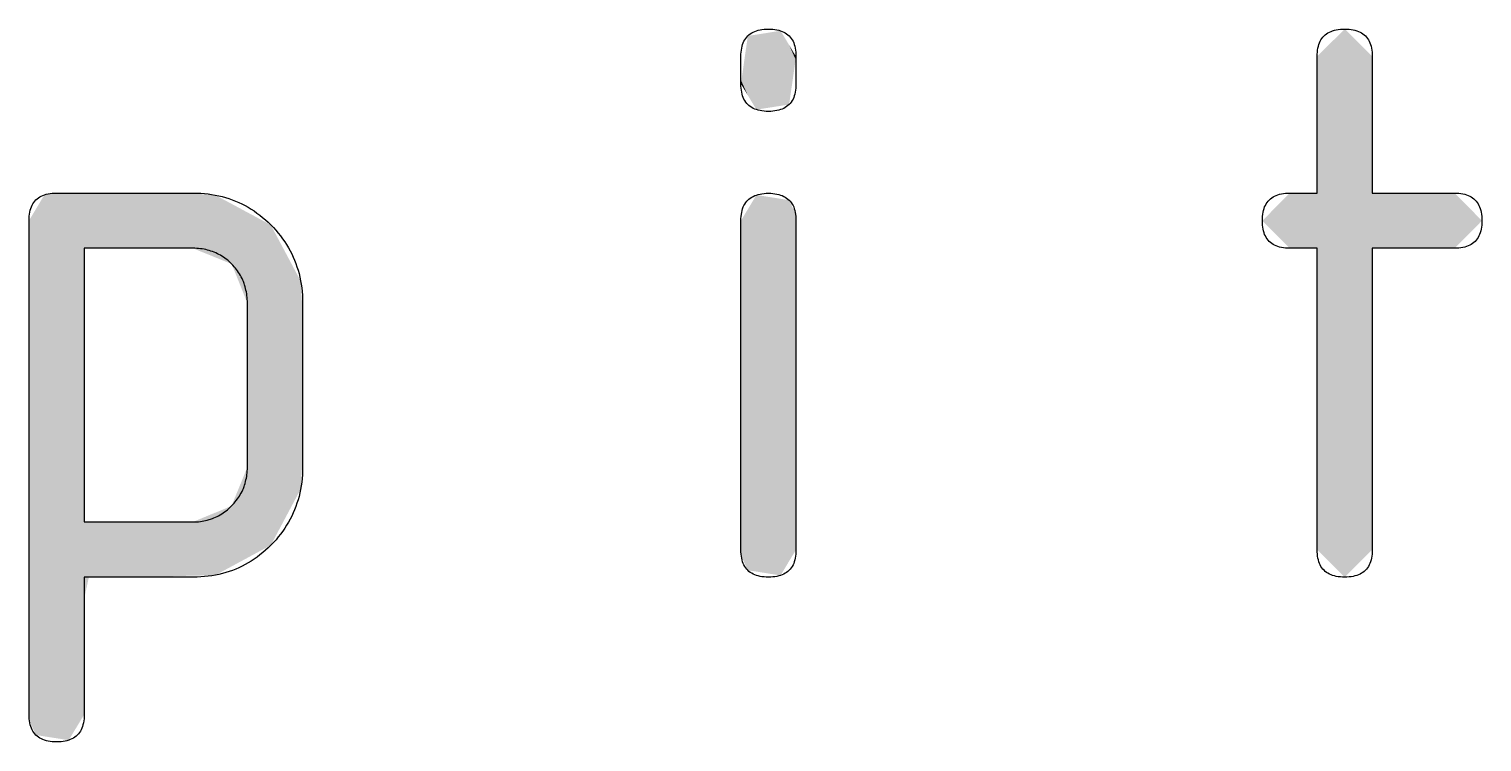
# Model space of a CAD drawing. Extents: x 170005913 to 370671833, y 82233235 to 253211579.
# Drawn here: x 170005913 to 258632171, y 82233235 to 125691786 of the extents above; entities that cross this region are included whole.
import ezdxf

# ---------------------------------------------------------------- set-up
doc = ezdxf.new("R2010")
doc.units = 0
doc.layers.add('LAYER_1', color=7, linetype='CONTINUOUS')

# ---------------------------------------------------------------- blocks, each defined once
blk = doc.blocks.new('*U24')
at = {"layer": 'LAYER_1', "color": 7, "linetype": 'CONTINUOUS'}
for points in [[(35.667, 87.809), (35.593, 92.429), (35.667, 92.554)], [(35.824, 87.785), (35.667, 92.554), (35.824, 92.569)], [(35.667, 87.809), (35.667, 92.554), (35.824, 87.785)], [(35.824, 87.785), (35.824, 92.569), (35.88, 87.776)], [(35.88, 87.776), (35.824, 92.569), (35.88, 92.569)], [(35.88, 87.776), (35.88, 92.569), (36.016, 88.001)], [(36.016, 88.001), (35.88, 92.569), (36.016, 92.569)], [(36.016, 92.085), (36.016, 92.569), (36.057, 92.085)], [(36.057, 92.085), (36.016, 92.569), (36.057, 92.569)], [(36.057, 92.085), (36.057, 92.569), (36.371, 92.085)], [(36.371, 92.085), (36.057, 92.569), (36.371, 92.569)], [(36.371, 92.085), (36.371, 92.569), (36.494, 92.085)], [(36.494, 92.085), (36.371, 92.569), (36.494, 92.569)], [(36.494, 92.085), (36.494, 92.569), (36.919, 92.085)], [(36.919, 92.085), (36.494, 92.569), (36.919, 92.569)], [(36.919, 92.085), (36.919, 92.569), (36.969, 92.085)], [(36.969, 92.085), (36.919, 92.569), (36.969, 92.565)], [(36.969, 92.085), (36.969, 92.565), (37.164, 92.006)], [(37.164, 92.006), (36.969, 92.565), (37.164, 92.551)], [(37.164, 92.006), (37.164, 92.551), (37.166, 92.005)], [(37.166, 92.005), (37.164, 92.551), (37.166, 92.55)], [(37.166, 92.005), (37.166, 92.55), (37.307, 91.948)], [(37.307, 91.948), (37.166, 92.55), (37.307, 92.475)], [(37.307, 91.948), (37.307, 92.475), (37.309, 91.947)], [(37.309, 91.947), (37.307, 92.475), (37.309, 92.474)], [(37.309, 91.947), (37.309, 92.474), (37.446, 91.605)], [(37.446, 91.605), (37.309, 92.474), (37.446, 92.4)], [(35.536, 87.945), (35.532, 92.328), (35.536, 92.335)], [(35.593, 87.821), (35.536, 92.335), (35.593, 92.429)], [(35.536, 87.945), (35.536, 92.335), (35.593, 87.821)], [(35.593, 87.821), (35.593, 92.429), (35.667, 87.809)], [(37.446, 89.373), (37.446, 92.4), (37.651, 89.484)], [(37.651, 89.484), (37.446, 92.4), (37.651, 92.29)], [(35.532, 88.049), (35.532, 92.328), (35.536, 87.945)], [(37.651, 89.484), (37.651, 92.29), (37.652, 89.485)], [(37.652, 89.485), (37.651, 92.29), (37.652, 92.288)], [(37.652, 89.485), (37.652, 92.288), (37.912, 89.973)], [(37.912, 89.973), (37.652, 92.288), (37.912, 91.801)], [(37.912, 89.973), (37.912, 91.801), (37.912, 89.973)], [(37.912, 89.973), (37.912, 91.801), (37.912, 91.801)], [(37.912, 89.973), (37.912, 91.801), (37.929, 90.227)], [(37.929, 90.227), (37.912, 91.801), (37.929, 91.545)], [(37.446, 89.373), (37.309, 89.833), (37.446, 90.167)], [(37.307, 89.298), (37.166, 89.769), (37.307, 89.828)], [(37.309, 89.299), (37.307, 89.828), (37.309, 89.833)], [(37.307, 89.298), (37.307, 89.828), (37.309, 89.299)], [(37.309, 89.299), (37.309, 89.833), (37.446, 89.373)], [(36.016, 89.017), (36.016, 89.688), (36.057, 89.205)], [(36.057, 89.205), (36.016, 89.688), (36.057, 89.688)], [(36.057, 89.205), (36.057, 89.688), (36.371, 89.205)], [(36.371, 89.205), (36.057, 89.688), (36.371, 89.688)], [(36.371, 89.205), (36.371, 89.688), (36.494, 89.205)], [(36.494, 89.205), (36.371, 89.688), (36.494, 89.688)], [(36.494, 89.205), (36.494, 89.688), (36.919, 89.216)], [(36.919, 89.216), (36.494, 89.688), (36.919, 89.688)], [(36.919, 89.216), (36.919, 89.688), (36.969, 89.217)], [(36.969, 89.217), (36.919, 89.688), (36.969, 89.688)], [(37.164, 89.222), (36.969, 89.688), (37.164, 89.769)], [(36.969, 89.217), (36.969, 89.688), (37.164, 89.222)], [(37.164, 89.222), (37.164, 89.769), (37.166, 89.222)], [(37.166, 89.222), (37.164, 89.769), (37.166, 89.769)], [(37.166, 89.222), (37.166, 89.769), (37.307, 89.298)]]:
    blk.add_solid(points, dxfattribs=at)
blk = doc.blocks.new('*U25')
at = {"layer": 'LAYER_1', "color": 7, "linetype": 'CONTINUOUS'}
for points in [[(42.12, 93.333), (41.908, 93.957), (42.12, 93.991)], [(42.12, 93.333), (42.12, 93.991), (42.195, 93.345)], [(42.195, 93.345), (42.12, 93.991), (42.195, 93.865)], [(41.833, 93.425), (41.776, 93.551), (41.833, 93.946)], [(41.908, 93.3), (41.833, 93.946), (41.908, 93.957)], [(41.833, 93.425), (41.833, 93.946), (41.908, 93.3)], [(41.908, 93.3), (41.908, 93.957), (42.12, 93.333)], [(42.195, 93.345), (42.195, 93.865), (42.252, 93.739)], [(42.252, 93.739), (42.195, 93.865), (42.252, 93.771)], [(42.252, 93.739), (42.252, 93.771), (42.255, 93.765)], [(41.776, 93.519), (41.772, 93.525), (41.776, 93.551)], [(41.776, 93.519), (41.776, 93.551), (41.833, 93.425)], [(41.908, 89.253), (41.833, 92.427), (41.908, 92.552)], [(41.908, 89.253), (41.908, 92.552), (42.12, 89.219)], [(42.12, 89.219), (41.908, 92.552), (42.12, 92.519)], [(42.12, 89.219), (42.12, 92.519), (42.195, 89.345)], [(42.195, 89.345), (42.12, 92.519), (42.195, 92.507)], [(42.195, 89.345), (42.195, 92.507), (42.252, 89.438)], [(42.252, 89.438), (42.195, 92.507), (42.252, 92.383)], [(41.776, 89.388), (41.772, 92.327), (41.776, 92.333)], [(41.833, 89.264), (41.776, 92.333), (41.833, 92.427)], [(41.776, 89.388), (41.776, 92.333), (41.833, 89.264)], [(41.833, 89.264), (41.833, 92.427), (41.908, 89.253)], [(42.252, 89.438), (42.252, 92.383), (42.255, 89.445)], [(42.255, 89.445), (42.252, 92.383), (42.255, 92.294)], [(41.772, 89.477), (41.772, 92.327), (41.776, 89.388)]]:
    blk.add_solid(points, dxfattribs=at)
blk = doc.blocks.new('*U26')
at = {"layer": 'LAYER_1', "color": 7, "linetype": 'CONTINUOUS'}
for points in [[(47.065, 89.205), (46.823, 93.766), (47.065, 94.006)], [(47.065, 89.205), (47.065, 94.006), (47.307, 89.445)], [(47.307, 89.445), (47.065, 94.006), (47.307, 93.766)], [(46.823, 89.445), (46.823, 93.766), (47.065, 89.205)], [(46.584, 92.085), (46.343, 92.327), (46.584, 92.569)], [(46.584, 92.085), (46.584, 92.569), (46.823, 92.085)], [(46.823, 92.085), (46.584, 92.569), (46.823, 92.569)], [(47.307, 92.085), (47.307, 92.569), (48.028, 92.085)], [(48.028, 92.085), (47.307, 92.569), (48.028, 92.569)], [(48.028, 92.085), (48.028, 92.569), (48.268, 92.327)]]:
    blk.add_solid(points, dxfattribs=at)
blk = doc.blocks.new('BLOCK_14')
at = {"layer": 'LAYER_1'}
for points in [[(41.772, 93.525), (41.772, 93.526), (41.772, 93.53), (41.772, 93.535), (41.772, 93.543), (41.772, 93.552), (41.772, 93.563), (41.772, 93.574), (41.772, 93.587), (41.772, 93.601), (41.772, 93.615), (41.772, 93.63), (41.772, 93.645), (41.772, 93.66), (41.772, 93.675), (41.772, 93.689), (41.772, 93.703), (41.772, 93.716), (41.772, 93.728), (41.772, 93.738), (41.772, 93.747), (41.772, 93.755), (41.772, 93.76), (41.772, 93.764), (41.772, 93.765), (41.773, 93.785), (41.774, 93.804), (41.776, 93.822), (41.779, 93.839), (41.783, 93.855), (41.787, 93.87), (41.793, 93.885), (41.799, 93.899), (41.806, 93.912), (41.814, 93.924), (41.823, 93.935), (41.833, 93.946), (41.843, 93.955), (41.854, 93.964), (41.867, 93.972), (41.88, 93.979), (41.893, 93.985), (41.908, 93.991), (41.924, 93.995), (41.94, 93.999), (41.957, 94.002), (41.975, 94.004), (41.994, 94.005), (42.014, 94.006), (42.034, 94.005), (42.053, 94.004), (42.071, 94.002), (42.088, 93.999), (42.104, 93.995), (42.12, 93.991), (42.134, 93.985), (42.148, 93.979), (42.161, 93.972), (42.173, 93.964), (42.185, 93.955), (42.195, 93.946), (42.205, 93.935), (42.214, 93.924), (42.221, 93.912), (42.229, 93.899), (42.235, 93.885), (42.24, 93.87), (42.245, 93.855), (42.249, 93.839), (42.252, 93.822), (42.254, 93.804), (42.255, 93.785), (42.255, 93.765), (42.255, 93.764), (42.255, 93.76), (42.255, 93.755), (42.255, 93.747), (42.255, 93.738), (42.255, 93.728), (42.255, 93.716), (42.255, 93.703), (42.255, 93.689), (42.255, 93.675), (42.255, 93.66), (42.255, 93.645), (42.255, 93.63), (42.255, 93.615), (42.255, 93.601), (42.255, 93.587), (42.255, 93.574), (42.255, 93.563), (42.255, 93.552), (42.255, 93.543), (42.255, 93.535), (42.255, 93.53), (42.255, 93.526), (42.255, 93.525), (42.255, 93.505), (42.254, 93.487), (42.252, 93.469), (42.249, 93.452), (42.245, 93.435), (42.24, 93.42), (42.235, 93.405), (42.229, 93.392), (42.221, 93.379), (42.214, 93.366), (42.205, 93.355), (42.195, 93.345), (42.185, 93.335), (42.173, 93.326), (42.161, 93.318), (42.148, 93.311), (42.134, 93.305), (42.12, 93.3), (42.104, 93.295), (42.088, 93.291), (42.071, 93.288), (42.053, 93.286), (42.034, 93.285), (42.014, 93.285), (41.994, 93.285), (41.975, 93.286), (41.957, 93.288), (41.94, 93.291), (41.924, 93.295), (41.908, 93.3), (41.893, 93.305), (41.88, 93.311), (41.867, 93.318), (41.854, 93.326), (41.843, 93.335), (41.833, 93.345), (41.823, 93.355), (41.814, 93.366), (41.806, 93.379), (41.799, 93.392), (41.793, 93.405), (41.787, 93.42), (41.783, 93.435), (41.779, 93.452), (41.776, 93.469), (41.774, 93.487), (41.773, 93.505)], [(46.823, 92.085), (46.822, 92.085), (46.819, 92.085), (46.813, 92.085), (46.806, 92.085), (46.796, 92.085), (46.786, 92.085), (46.774, 92.085), (46.761, 92.085), (46.747, 92.085), (46.733, 92.085), (46.718, 92.085), (46.703, 92.085), (46.688, 92.085), (46.674, 92.085), (46.659, 92.085), (46.646, 92.085), (46.633, 92.085), (46.621, 92.085), (46.61, 92.085), (46.601, 92.085), (46.594, 92.085), (46.588, 92.085), (46.585, 92.085), (46.584, 92.085), (46.564, 92.086), (46.545, 92.087), (46.527, 92.089), (46.51, 92.092), (46.494, 92.096), (46.478, 92.1), (46.464, 92.106), (46.45, 92.112), (46.437, 92.119), (46.425, 92.127), (46.414, 92.136), (46.403, 92.146), (46.394, 92.156), (46.385, 92.168), (46.377, 92.18), (46.37, 92.193), (46.363, 92.207), (46.358, 92.221), (46.353, 92.237), (46.35, 92.253), (46.347, 92.27), (46.345, 92.288), (46.343, 92.307), (46.343, 92.327), (46.343, 92.347), (46.345, 92.365), (46.347, 92.384), (46.35, 92.401), (46.353, 92.417), (46.358, 92.433), (46.363, 92.447), (46.37, 92.461), (46.377, 92.474), (46.385, 92.486), (46.394, 92.498), (46.403, 92.508), (46.414, 92.518), (46.425, 92.527), (46.437, 92.535), (46.45, 92.542), (46.464, 92.548), (46.478, 92.554), (46.494, 92.558), (46.51, 92.562), (46.527, 92.565), (46.545, 92.567), (46.564, 92.568), (46.584, 92.569), (46.585, 92.569), (46.588, 92.569), (46.594, 92.569), (46.601, 92.569), (46.61, 92.569), (46.621, 92.569), (46.633, 92.569), (46.646, 92.569), (46.659, 92.569), (46.674, 92.569), (46.688, 92.569), (46.703, 92.569), (46.718, 92.569), (46.733, 92.569), (46.747, 92.569), (46.761, 92.569), (46.774, 92.569), (46.786, 92.569), (46.796, 92.569), (46.806, 92.569), (46.813, 92.569), (46.819, 92.569), (46.822, 92.569), (46.823, 92.569), (46.823, 92.575), (46.823, 92.592), (46.823, 92.62), (46.823, 92.657), (46.823, 92.703), (46.823, 92.756), (46.823, 92.815), (46.823, 92.879), (46.823, 92.948), (46.823, 93.019), (46.823, 93.093), (46.823, 93.167), (46.823, 93.242), (46.823, 93.316), (46.823, 93.387), (46.823, 93.456), (46.823, 93.52), (46.823, 93.579), (46.823, 93.632), (46.823, 93.677), (46.823, 93.715), (46.823, 93.743), (46.823, 93.76), (46.823, 93.766), (46.824, 93.786), (46.825, 93.804), (46.827, 93.822), (46.83, 93.839), (46.834, 93.856), (46.838, 93.871), (46.844, 93.885), (46.85, 93.899), (46.857, 93.912), (46.865, 93.924), (46.874, 93.935), (46.884, 93.946), (46.894, 93.955), (46.906, 93.964), (46.918, 93.972), (46.931, 93.979), (46.945, 93.985), (46.959, 93.991), (46.975, 93.995), (46.991, 93.999), (47.008, 94.002), (47.027, 94.004), (47.045, 94.005), (47.065, 94.006), (47.085, 94.005), (47.104, 94.004), (47.122, 94.002), (47.139, 93.999), (47.155, 93.995), (47.171, 93.991), (47.186, 93.985), (47.2, 93.979), (47.213, 93.972), (47.225, 93.964), (47.236, 93.955), (47.247, 93.946), (47.256, 93.935), (47.265, 93.924), (47.273, 93.912), (47.28, 93.899), (47.286, 93.885), (47.292, 93.871), (47.297, 93.856), (47.3, 93.839), (47.303, 93.822), (47.305, 93.804), (47.307, 93.786), (47.307, 93.766), (47.307, 93.76), (47.307, 93.743), (47.307, 93.715), (47.307, 93.677), (47.307, 93.632), (47.307, 93.579), (47.307, 93.52), (47.307, 93.456), (47.307, 93.387), (47.307, 93.316), (47.307, 93.242), (47.307, 93.167), (47.307, 93.093), (47.307, 93.019), (47.307, 92.948), (47.307, 92.879), (47.307, 92.815), (47.307, 92.756), (47.307, 92.703), (47.307, 92.657), (47.307, 92.62), (47.307, 92.592), (47.307, 92.575), (47.307, 92.569), (47.311, 92.569), (47.321, 92.569), (47.338, 92.569), (47.36, 92.569), (47.388, 92.569), (47.42, 92.569), (47.455, 92.569), (47.494, 92.569), (47.535, 92.569), (47.578, 92.569), (47.622, 92.569), (47.667, 92.569), (47.712, 92.569), (47.757, 92.569), (47.8, 92.569), (47.841, 92.569), (47.88, 92.569), (47.915, 92.569), (47.947, 92.569), (47.974, 92.569), (47.997, 92.569), (48.014, 92.569), (48.024, 92.569), (48.028, 92.569), (48.047, 92.568), (48.066, 92.567), (48.084, 92.565), (48.101, 92.562), (48.117, 92.558), (48.133, 92.554), (48.147, 92.548), (48.161, 92.542), (48.174, 92.535), (48.186, 92.527), (48.197, 92.518), (48.208, 92.508), (48.217, 92.498), (48.226, 92.486), (48.234, 92.474), (48.241, 92.461), (48.247, 92.447), (48.253, 92.433), (48.257, 92.417), (48.261, 92.401), (48.264, 92.384), (48.266, 92.365), (48.267, 92.347), (48.268, 92.327), (48.267, 92.307), (48.266, 92.288), (48.264, 92.27), (48.261, 92.253), (48.257, 92.237), (48.253, 92.221), (48.247, 92.207), (48.241, 92.193), (48.234, 92.18), (48.226, 92.168), (48.217, 92.156), (48.208, 92.146), (48.197, 92.136), (48.186, 92.127), (48.174, 92.119), (48.161, 92.112), (48.147, 92.106), (48.133, 92.1), (48.117, 92.096), (48.101, 92.092), (48.084, 92.089), (48.066, 92.087), (48.047, 92.086), (48.028, 92.085), (48.024, 92.085), (48.014, 92.085), (47.997, 92.085), (47.974, 92.085), (47.947, 92.085), (47.915, 92.085), (47.88, 92.085), (47.841, 92.085), (47.8, 92.085), (47.757, 92.085), (47.712, 92.085), (47.667, 92.085), (47.622, 92.085), (47.578, 92.085), (47.535, 92.085), (47.494, 92.085), (47.455, 92.085), (47.42, 92.085), (47.388, 92.085), (47.36, 92.085), (47.338, 92.085), (47.321, 92.085), (47.311, 92.085), (47.307, 92.085), (47.307, 92.072), (47.307, 92.033), (47.307, 91.972), (47.307, 91.89), (47.307, 91.789), (47.307, 91.673), (47.307, 91.542), (47.307, 91.401), (47.307, 91.25), (47.307, 91.092), (47.307, 90.93), (47.307, 90.765), (47.307, 90.6), (47.307, 90.438), (47.307, 90.28), (47.307, 90.129), (47.307, 89.988), (47.307, 89.857), (47.307, 89.741), (47.307, 89.64), (47.307, 89.558), (47.307, 89.497), (47.307, 89.458), (47.307, 89.445), (47.307, 89.425), (47.305, 89.406), (47.303, 89.388), (47.3, 89.371), (47.297, 89.355), (47.292, 89.339), (47.286, 89.325), (47.28, 89.311), (47.273, 89.298), (47.265, 89.286), (47.256, 89.275), (47.247, 89.264), (47.236, 89.255), (47.225, 89.246), (47.213, 89.238), (47.2, 89.231), (47.186, 89.225), (47.171, 89.219), (47.155, 89.215), (47.139, 89.211), (47.122, 89.208), (47.104, 89.206), (47.085, 89.205), (47.065, 89.205), (47.045, 89.205), (47.027, 89.206), (47.008, 89.208), (46.991, 89.211), (46.975, 89.215), (46.959, 89.219), (46.945, 89.225), (46.931, 89.231), (46.918, 89.238), (46.906, 89.246), (46.894, 89.255), (46.884, 89.264), (46.874, 89.275), (46.865, 89.286), (46.857, 89.298), (46.85, 89.311), (46.844, 89.325), (46.838, 89.339), (46.834, 89.355), (46.83, 89.371), (46.827, 89.388), (46.825, 89.406), (46.824, 89.425), (46.823, 89.445), (46.823, 89.458), (46.823, 89.497), (46.823, 89.558), (46.823, 89.64), (46.823, 89.741), (46.823, 89.857), (46.823, 89.988), (46.823, 90.129), (46.823, 90.28), (46.823, 90.438), (46.823, 90.6), (46.823, 90.765), (46.823, 90.93), (46.823, 91.092), (46.823, 91.25), (46.823, 91.401), (46.823, 91.542), (46.823, 91.673), (46.823, 91.789), (46.823, 91.89), (46.823, 91.972), (46.823, 92.033), (46.823, 92.072)], [(35.532, 92.328), (35.533, 92.348), (35.534, 92.367), (35.536, 92.385), (35.539, 92.402), (35.543, 92.418), (35.547, 92.433), (35.553, 92.448), (35.559, 92.462), (35.566, 92.475), (35.574, 92.487), (35.583, 92.498), (35.592, 92.509), (35.603, 92.518), (35.614, 92.527), (35.626, 92.535), (35.639, 92.542), (35.653, 92.548), (35.667, 92.554), (35.683, 92.558), (35.699, 92.562), (35.716, 92.565), (35.734, 92.567), (35.753, 92.568), (35.772, 92.569), (35.778, 92.569), (35.796, 92.569), (35.824, 92.569), (35.861, 92.569), (35.907, 92.569), (35.959, 92.569), (36.019, 92.569), (36.083, 92.569), (36.151, 92.569), (36.223, 92.569), (36.297, 92.569), (36.371, 92.569), (36.446, 92.569), (36.52, 92.569), (36.591, 92.569), (36.66, 92.569), (36.724, 92.569), (36.783, 92.569), (36.836, 92.569), (36.882, 92.569), (36.919, 92.569), (36.947, 92.569), (36.965, 92.569), (36.971, 92.569), (37.004, 92.568), (37.037, 92.567), (37.069, 92.564), (37.102, 92.561), (37.133, 92.557), (37.164, 92.551), (37.195, 92.545), (37.225, 92.538), (37.255, 92.529), (37.285, 92.52), (37.314, 92.51), (37.342, 92.499), (37.371, 92.487), (37.398, 92.474), (37.426, 92.46), (37.452, 92.445), (37.479, 92.429), (37.505, 92.412), (37.53, 92.394), (37.555, 92.375), (37.58, 92.355), (37.604, 92.334), (37.628, 92.313), (37.651, 92.29), (37.674, 92.267), (37.696, 92.243), (37.717, 92.218), (37.737, 92.194), (37.755, 92.168), (37.773, 92.143), (37.79, 92.117), (37.806, 92.09), (37.821, 92.063), (37.835, 92.036), (37.848, 92.008), (37.86, 91.98), (37.871, 91.951), (37.881, 91.922), (37.89, 91.893), (37.899, 91.863), (37.906, 91.832), (37.912, 91.801), (37.917, 91.77), (37.922, 91.738), (37.925, 91.706), (37.928, 91.674), (37.929, 91.641), (37.929, 91.607), (37.929, 91.6), (37.929, 91.579), (37.929, 91.545), (37.929, 91.5), (37.929, 91.445), (37.929, 91.382), (37.929, 91.311), (37.929, 91.233), (37.929, 91.151), (37.929, 91.065), (37.929, 90.976), (37.929, 90.886), (37.929, 90.796), (37.929, 90.708), (37.929, 90.622), (37.929, 90.539), (37.929, 90.462), (37.929, 90.391), (37.929, 90.327), (37.929, 90.272), (37.929, 90.227), (37.929, 90.194), (37.929, 90.173), (37.929, 90.165), (37.929, 90.132), (37.928, 90.1), (37.925, 90.067), (37.922, 90.035), (37.917, 90.004), (37.912, 89.973), (37.906, 89.942), (37.899, 89.912), (37.891, 89.882), (37.881, 89.853), (37.871, 89.824), (37.86, 89.795), (37.848, 89.767), (37.835, 89.739), (37.821, 89.712), (37.806, 89.685), (37.79, 89.659), (37.774, 89.632), (37.756, 89.607), (37.737, 89.581), (37.717, 89.557), (37.697, 89.532), (37.675, 89.508), (37.652, 89.485), (37.629, 89.462), (37.605, 89.44), (37.581, 89.419), (37.556, 89.399), (37.531, 89.38), (37.506, 89.362), (37.48, 89.345), (37.454, 89.329), (37.427, 89.314), (37.4, 89.3), (37.372, 89.287), (37.344, 89.274), (37.315, 89.263), (37.286, 89.253), (37.257, 89.244), (37.227, 89.236), (37.197, 89.228), (37.166, 89.222), (37.135, 89.217), (37.103, 89.212), (37.071, 89.209), (37.039, 89.206), (37.006, 89.205), (36.973, 89.205), (36.968, 89.205), (36.954, 89.205), (36.932, 89.205), (36.902, 89.205), (36.865, 89.205), (36.823, 89.205), (36.776, 89.205), (36.725, 89.205), (36.67, 89.205), (36.613, 89.205), (36.554, 89.205), (36.494, 89.205), (36.435, 89.205), (36.376, 89.205), (36.319, 89.205), (36.264, 89.205), (36.212, 89.205), (36.165, 89.205), (36.123, 89.205), (36.087, 89.205), (36.057, 89.205), (36.035, 89.205), (36.021, 89.205), (36.016, 89.205), (36.016, 89.198), (36.016, 89.181), (36.016, 89.153), (36.016, 89.115), (36.016, 89.07), (36.016, 89.017), (36.016, 88.957), (36.016, 88.893), (36.016, 88.824), (36.016, 88.752), (36.016, 88.678), (36.016, 88.603), (36.016, 88.528), (36.016, 88.454), (36.016, 88.382), (36.016, 88.313), (36.016, 88.249), (36.016, 88.189), (36.016, 88.136), (36.016, 88.09), (36.016, 88.053), (36.016, 88.025), (36.016, 88.007), (36.016, 88.001), (36.015, 87.982), (36.014, 87.963), (36.012, 87.945), (36.009, 87.928), (36.005, 87.911), (36.001, 87.896), (35.995, 87.881), (35.989, 87.868), (35.982, 87.855), (35.974, 87.843), (35.965, 87.831), (35.955, 87.821), (35.945, 87.811), (35.933, 87.802), (35.921, 87.795), (35.908, 87.787), (35.894, 87.781), (35.88, 87.776), (35.864, 87.771), (35.848, 87.767), (35.831, 87.764), (35.813, 87.762), (35.794, 87.761), (35.774, 87.761), (35.754, 87.761), (35.736, 87.762), (35.718, 87.764), (35.7, 87.767), (35.684, 87.771), (35.668, 87.776), (35.654, 87.781), (35.64, 87.787), (35.627, 87.795), (35.615, 87.802), (35.603, 87.811), (35.593, 87.821), (35.583, 87.831), (35.574, 87.843), (35.566, 87.855), (35.559, 87.868), (35.553, 87.881), (35.547, 87.896), (35.543, 87.911), (35.539, 87.928), (35.536, 87.945), (35.534, 87.963), (35.533, 87.981), (35.532, 88.001), (35.532, 88.023), (35.532, 88.086), (35.532, 88.187), (35.532, 88.321), (35.532, 88.486), (35.532, 88.677), (35.532, 88.89), (35.532, 89.123), (35.532, 89.37), (35.532, 89.629), (35.532, 89.895), (35.532, 90.165), (35.532, 90.434), (35.532, 90.7), (35.532, 90.959), (35.532, 91.206), (35.532, 91.439), (35.532, 91.652), (35.532, 91.843), (35.532, 92.008), (35.532, 92.142), (35.532, 92.243), (35.532, 92.306)], [(41.772, 92.327), (41.773, 92.346), (41.774, 92.365), (41.776, 92.383), (41.779, 92.4), (41.783, 92.417), (41.787, 92.432), (41.793, 92.447), (41.799, 92.46), (41.806, 92.473), (41.814, 92.485), (41.823, 92.497), (41.833, 92.507), (41.843, 92.517), (41.854, 92.525), (41.867, 92.533), (41.88, 92.54), (41.893, 92.547), (41.908, 92.552), (41.924, 92.557), (41.94, 92.56), (41.957, 92.563), (41.975, 92.565), (41.994, 92.567), (42.014, 92.567), (42.034, 92.567), (42.053, 92.565), (42.071, 92.563), (42.088, 92.56), (42.104, 92.557), (42.12, 92.552), (42.134, 92.547), (42.148, 92.54), (42.161, 92.533), (42.173, 92.525), (42.185, 92.517), (42.195, 92.507), (42.205, 92.497), (42.214, 92.485), (42.221, 92.473), (42.229, 92.46), (42.235, 92.447), (42.24, 92.432), (42.245, 92.417), (42.249, 92.4), (42.252, 92.383), (42.254, 92.365), (42.255, 92.346), (42.255, 92.327), (42.255, 92.312), (42.255, 92.27), (42.255, 92.203), (42.255, 92.113), (42.255, 92.004), (42.255, 91.877), (42.255, 91.734), (42.255, 91.58), (42.255, 91.415), (42.255, 91.243), (42.255, 91.065), (42.255, 90.886), (42.255, 90.706), (42.255, 90.529), (42.255, 90.357), (42.255, 90.192), (42.255, 90.037), (42.255, 89.895), (42.255, 89.768), (42.255, 89.658), (42.255, 89.568), (42.255, 89.501), (42.255, 89.459), (42.255, 89.445), (42.255, 89.425), (42.254, 89.406), (42.252, 89.388), (42.249, 89.371), (42.245, 89.355), (42.24, 89.339), (42.235, 89.325), (42.229, 89.311), (42.221, 89.298), (42.214, 89.286), (42.205, 89.275), (42.195, 89.264), (42.185, 89.255), (42.173, 89.246), (42.161, 89.238), (42.148, 89.231), (42.134, 89.225), (42.12, 89.219), (42.104, 89.215), (42.088, 89.211), (42.071, 89.208), (42.053, 89.206), (42.034, 89.205), (42.014, 89.205), (41.994, 89.205), (41.975, 89.206), (41.957, 89.208), (41.94, 89.211), (41.924, 89.215), (41.908, 89.219), (41.893, 89.225), (41.88, 89.231), (41.867, 89.238), (41.854, 89.246), (41.843, 89.255), (41.833, 89.264), (41.823, 89.275), (41.814, 89.286), (41.806, 89.298), (41.799, 89.311), (41.793, 89.325), (41.787, 89.339), (41.783, 89.355), (41.779, 89.371), (41.776, 89.388), (41.774, 89.406), (41.773, 89.425), (41.772, 89.445), (41.772, 89.459), (41.772, 89.501), (41.772, 89.568), (41.772, 89.658), (41.772, 89.768), (41.772, 89.895), (41.772, 90.037), (41.772, 90.192), (41.772, 90.357), (41.772, 90.529), (41.772, 90.706), (41.772, 90.886), (41.772, 91.065), (41.772, 91.243), (41.772, 91.415), (41.772, 91.58), (41.772, 91.734), (41.772, 91.877), (41.772, 92.004), (41.772, 92.113), (41.772, 92.203), (41.772, 92.27), (41.772, 92.312)], [(36.016, 92.085), (36.016, 92.073), (36.016, 92.038), (36.016, 91.982), (36.016, 91.908), (36.016, 91.817), (36.016, 91.711), (36.016, 91.592), (36.016, 91.464), (36.016, 91.327), (36.016, 91.184), (36.016, 91.036), (36.016, 90.887), (36.016, 90.737), (36.016, 90.59), (36.016, 90.446), (36.016, 90.309), (36.016, 90.181), (36.016, 90.062), (36.016, 89.957), (36.016, 89.865), (36.016, 89.791), (36.016, 89.735), (36.016, 89.7), (36.016, 89.688), (36.021, 89.688), (36.034, 89.688), (36.057, 89.688), (36.086, 89.688), (36.123, 89.688), (36.165, 89.688), (36.212, 89.688), (36.263, 89.688), (36.317, 89.688), (36.374, 89.688), (36.433, 89.688), (36.493, 89.688), (36.552, 89.688), (36.611, 89.688), (36.668, 89.688), (36.722, 89.688), (36.773, 89.688), (36.82, 89.688), (36.862, 89.688), (36.899, 89.688), (36.928, 89.688), (36.951, 89.688), (36.964, 89.688), (36.969, 89.688), (36.986, 89.688), (37.002, 89.689), (37.018, 89.69), (37.034, 89.692), (37.049, 89.694), (37.065, 89.697), (37.08, 89.7), (37.095, 89.703), (37.11, 89.708), (37.124, 89.712), (37.139, 89.717), (37.153, 89.723), (37.167, 89.729), (37.181, 89.735), (37.194, 89.742), (37.208, 89.75), (37.221, 89.758), (37.234, 89.767), (37.246, 89.776), (37.259, 89.785), (37.271, 89.795), (37.283, 89.805), (37.295, 89.816), (37.307, 89.828), (37.318, 89.84), (37.329, 89.851), (37.34, 89.864), (37.349, 89.876), (37.359, 89.889), (37.368, 89.901), (37.376, 89.914), (37.384, 89.928), (37.392, 89.941), (37.399, 89.955), (37.405, 89.968), (37.411, 89.982), (37.417, 89.997), (37.422, 90.011), (37.427, 90.026), (37.431, 90.041), (37.434, 90.056), (37.437, 90.071), (37.44, 90.087), (37.442, 90.102), (37.444, 90.118), (37.445, 90.134), (37.446, 90.151), (37.446, 90.167), (37.446, 90.174), (37.446, 90.195), (37.446, 90.229), (37.446, 90.274), (37.446, 90.328), (37.446, 90.392), (37.446, 90.463), (37.446, 90.54), (37.446, 90.622), (37.446, 90.708), (37.446, 90.797), (37.446, 90.886), (37.446, 90.976), (37.446, 91.064), (37.446, 91.15), (37.446, 91.233), (37.446, 91.31), (37.446, 91.381), (37.446, 91.444), (37.446, 91.499), (37.446, 91.544), (37.446, 91.577), (37.446, 91.598), (37.446, 91.605), (37.446, 91.622), (37.445, 91.639), (37.444, 91.655), (37.442, 91.671), (37.44, 91.687), (37.438, 91.703), (37.434, 91.719), (37.431, 91.734), (37.427, 91.749), (37.422, 91.764), (37.417, 91.778), (37.412, 91.793), (37.406, 91.807), (37.399, 91.821), (37.393, 91.834), (37.385, 91.848), (37.377, 91.861), (37.369, 91.874), (37.36, 91.887), (37.351, 91.899), (37.341, 91.912), (37.331, 91.924), (37.32, 91.936), (37.309, 91.947), (37.297, 91.958), (37.286, 91.969), (37.274, 91.98), (37.261, 91.989), (37.249, 91.999), (37.236, 92.008), (37.223, 92.016), (37.21, 92.024), (37.197, 92.031), (37.183, 92.038), (37.169, 92.045), (37.155, 92.051), (37.141, 92.056), (37.127, 92.061), (37.112, 92.066), (37.097, 92.07), (37.082, 92.074), (37.066, 92.077), (37.051, 92.079), (37.035, 92.081), (37.019, 92.083), (37.003, 92.084), (36.986, 92.085), (36.969, 92.085), (36.964, 92.085), (36.951, 92.085), (36.928, 92.085), (36.899, 92.085), (36.862, 92.085), (36.82, 92.085), (36.773, 92.085), (36.722, 92.085), (36.668, 92.085), (36.611, 92.085), (36.552, 92.085), (36.493, 92.085), (36.433, 92.085), (36.374, 92.085), (36.317, 92.085), (36.263, 92.085), (36.212, 92.085), (36.165, 92.085), (36.123, 92.085), (36.086, 92.085), (36.057, 92.085), (36.034, 92.085), (36.021, 92.085)]]:
    blk.add_lwpolyline(points, close=True, dxfattribs=at)
at = {"layer": 'LAYER_1', "color": 7}
for name in ['*U25', '*U26', '*U24']:
    blk.add_blockref(name, (0, 0), dxfattribs=at)
blk = doc.blocks.new('BLOCK_2')
at = {"layer": 'LAYER_1'}
blk.add_blockref('BLOCK_14', (0, 0), dxfattribs=at)

msp = doc.modelspace()

# ---------------------------------------------------------------- block references
at = {"layer": 'LAYER_1', "xscale": 6958999.189161436, "yscale": 6958999.189161436, "zscale": 6958999.189161436}
msp.add_blockref('BLOCK_2', (-77263867, -528493418), dxfattribs=at)

doc.saveas('drawing.dxf')
